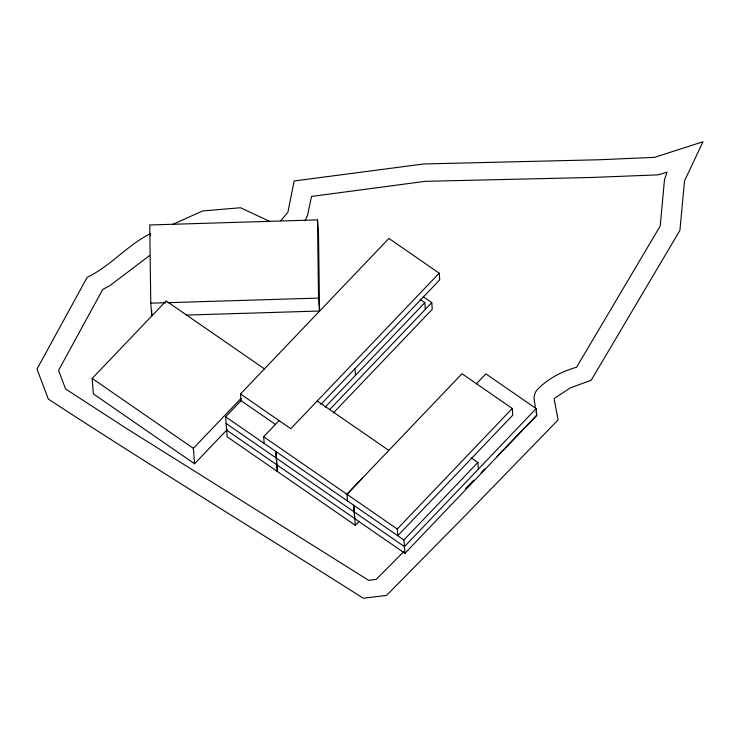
<?xml version="1.0" encoding="UTF-8"?>
<svg xmlns="http://www.w3.org/2000/svg" width="740" height="740" viewBox="0 0 740 740"><rect width="100%" height="100%" fill="white"/><g stroke="black" fill="none" stroke-linecap="round" stroke-linejoin="round"><path stroke-width="1.11" d="M305.046 220.835L307.535 215.285L311.531 196.433L425.278 181.328L591.51 177.461L656.436 174.936A20.036 16.456 -3.4 0 0 661.347 173.946L667.045 172.152L664.483 179.7L660.228 225.996L576.58 367.234C561.688 371.471 546.98 378.982 536.519 390.544A20.258 17.344 -1.1 0 0 534.678 394.503A20.137 17.307 2 0 0 534.021 398.74L535.63 408.943M280.793 220.677L287.851 212.371L294.178 180.976L423.752 163.965L598.854 159.766L654.493 157.352L703 141.766L684.509 180.93L679.912 230.408L591.223 380.203L570.281 387.899L554.094 398.592L558.08 419.941L465.451 515.355L386.558 595.395L363.238 598.235C258.491 531.505 152.246 467.116 48.34 399.073L37 369.066L87.172 277.296C110.39 266.271 127.373 245.107 150.248 233.738M227.152 429.616L194.555 463.776L93.36 393.884L92.176 378.445L166.121 300.94L264.476 368.881M275.178 424.233L241.018 400.645L240.509 393.967L388.925 238.437L439.199 273.171L439.717 279.85L320.827 404.438M194.555 463.776L193.371 448.338L241.074 398.333M359.289 521.219L355.348 525.363L227.152 436.822L225.617 416.786L241.434 400.211M264.18 443.427L263.662 436.748L279.072 420.607M439.199 273.171L290.792 428.7L240.509 393.967M325.082 407.194L424.825 302.669L420.079 299.386M329.587 409.683L431.762 302.614L423.225 296.721M333.305 413.003L432.271 309.292L431.762 302.614M347.476 500.962L346.968 494.283L362.369 478.132M346.968 494.283L461.991 373.737L512.274 408.462L512.792 415.14L397.769 535.695L397.25 529.017L512.274 408.462M476.357 383.838L485.875 373.857L536.158 408.591L536.676 415.269L404.956 553.317L226.644 430.144M404.956 553.317L403.929 539.96L477.883 462.454L471.241 457.866M536.158 408.591L404.447 546.638L226.126 423.465M403.679 551.744L376.216 579.365L368.705 580.354L125.106 427.591L65.592 388.99L58.571 370.37L102.731 289.451L109.909 285.612L149.517 255.624M496.448 456.95L536.833 415.39L536.149 411.699M465.599 488.539L473.683 480.26M481.028 472.758L484.7 469.003M172.725 224.387L202.603 210.956L240.518 207.737L270.128 221.612M186.24 315.083L319.532 311.022L318.496 232.813L317.506 219.882L149.739 224.978L150.766 303.187L151.765 316.128L151.691 310.375M150.766 303.187L165.704 302.734M168.008 302.669L318.533 298.091L319.532 311.022M317.247 400.978L388.815 450.42M263.662 436.748L397.25 529.017M225.617 416.786L403.929 539.96M92.176 378.445L193.371 448.338M477.883 462.454L478.401 469.132M424.825 302.669L425.334 309.348M354.987 368.64L355.505 375.319M353.803 505.327L355.348 525.363M353.655 505.216L354.682 518.574M275.9 451.52L277.445 471.556M275.752 451.418L277.296 471.445M150.405 233.609L150.572 235.764M317.506 219.882L318.533 298.091"/></g></svg>
